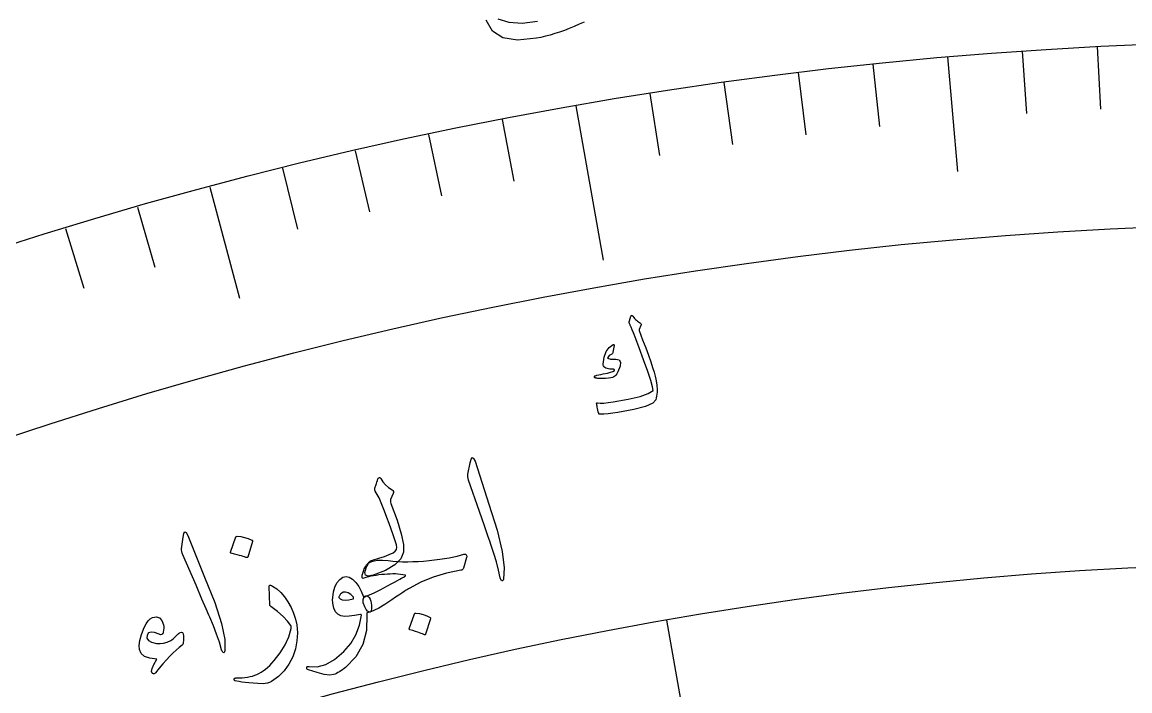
# Model space of a CAD drawing. Header units: millimetres. Extents: x -77 to 77, y -78 to 103.
# Drawn here: x -21.22 to -3.14, y 59.52 to 70.44 of the extents above; entities that cross this region are included whole.
import ezdxf

# ---------------------------------------------------------------- set-up
doc = ezdxf.new("R2010")
doc.units = ezdxf.units.MM
for name, color, linetype in [('ENGRAVE', 7, 'Continuous'), ('ENGRAVE_FINE', 8, 'Continuous'), ('TEXT', 5, 'Continuous')]:
    doc.layers.add(name, color=color, linetype=linetype)

msp = doc.modelspace()

# ---------------------------------------------------------------- linework, layer by layer
at = {"layer": 'ENGRAVE'}
for points in [[(-6.1129, 69.8706), (-5.9494, 68.0022)], [(-12.1792, 69.072), (-11.7351, 66.5533)], [(-18.1529, 67.7476), (-17.6675, 65.936)]]:
    msp.add_lwpolyline(points, dxfattribs=at)
for radius in [75.95, 75.95, 73.9156, 70.1375, 70.1375, 67.1538, 61.6125, 61.6125]:
    msp.add_circle((0, 0), radius, dxfattribs=at)
at = {"layer": 'ENGRAVE_FINE'}
for points in [[(-4.8925, 69.9666), (-4.8212, 68.9461)], [(-3.6707, 70.0414), (-3.6172, 69.0198)], [(-8.5476, 69.6147), (-8.4229, 68.5993)], [(-7.3314, 69.7533), (-7.2244, 68.7359)], [(-9.7613, 69.4549), (-9.6189, 68.4419)], [(-10.9719, 69.274), (-10.8119, 68.2636)], [(-13.3829, 68.8489), (-13.1877, 67.8447)], [(-14.5824, 68.6048), (-14.3697, 67.6042)], [(-15.7775, 68.3399), (-15.5474, 67.3431)], [(-16.9678, 68.0541), (-16.7203, 67.0615)], [(-19.3325, 67.4205), (-19.0505, 66.4371)], [(-20.5062, 67.0728), (-20.2071, 66.0945)], [(-10.6989, 60.6765), (-9.8241, 55.7155)]]:
    msp.add_lwpolyline(points, dxfattribs=at)
at = {"layer": 'TEXT'}
for points in [[(-12.0428, 70.4403), (-12.1216, 70.4039), (-12.2031, 70.369), (-12.2854, 70.3359), (-12.366, 70.3054), (-12.4451, 70.2773), (-12.5227, 70.2517), (-12.599, 70.2287), (-12.6742, 70.2085), (-12.7483, 70.1911), (-12.8212, 70.1764), (-13.1311, 70.1449), (-13.3705, 70.1829), (-13.54, 70.291), (-13.6394, 70.4698)], [(-13.4501, 70.492), (-13.2703, 70.4373), (-13.056, 70.4251), (-12.8067, 70.4548)]]:
    msp.add_lwpolyline(points, dxfattribs=at)
for points in [[(-11.2488, 65.6392), (-11.2344, 65.6207), (-11.2198, 65.6034), (-11.2049, 65.5872), (-11.1896, 65.5721), (-11.174, 65.5583), (-11.1578, 65.5456), (-11.1411, 65.5341), (-11.1239, 65.5238), (-11.1169, 65.5175), (-11.1135, 65.5094), (-11.1138, 65.4995), (-11.1178, 65.4877), (-11.1427, 65.4249), (-11.145, 65.4181), (-11.1466, 65.4125), (-11.1473, 65.408), (-11.1472, 65.4046), (-11.0894, 65.2561), (-11.0384, 65.1217), (-10.994, 65.0013), (-10.9563, 64.8952), (-10.9253, 64.8032), (-10.9012, 64.7256), (-10.884, 64.6623), (-10.8735, 64.6134), (-10.8579, 64.5203), (-10.8546, 64.4906), (-10.8527, 64.4605), (-10.8522, 64.43), (-10.8531, 64.3991), (-10.8555, 64.3679), (-10.8595, 64.3363), (-10.8652, 64.3043), (-10.8725, 64.2719), (-10.9217, 64.2173), (-11.0419, 64.1654), (-11.2327, 64.1158), (-11.4942, 64.0678), (-11.5764, 64.0559), (-11.6529, 64.047), (-11.7236, 64.0409), (-11.7885, 64.0378), (-11.7947, 64.0392), (-11.7995, 64.0421), (-11.8028, 64.0465), (-11.8048, 64.0524), (-11.8118, 64.0811), (-11.818, 64.1072), (-11.8234, 64.1308), (-11.828, 64.1519), (-11.8318, 64.1706), (-11.8348, 64.1873), (-11.837, 64.202), (-11.8386, 64.2145), (-11.839, 64.2217), (-11.8373, 64.226), (-11.8333, 64.2276), (-11.8271, 64.2264), (-11.7805, 64.2212), (-11.7218, 64.2218), (-11.651, 64.2282), (-11.5681, 64.2403), (-11.3218, 64.2843), (-11.131, 64.3297), (-10.9958, 64.377), (-10.9162, 64.4266), (-10.9261, 64.4843), (-10.9556, 64.5873), (-11.0049, 64.7355), (-11.074, 64.9289), (-11.145, 65.1222), (-11.1995, 65.2682), (-11.2374, 65.3671), (-11.2585, 65.4187), (-11.2648, 65.4328), (-11.2706, 65.4459), (-11.2761, 65.4582), (-11.2811, 65.4695), (-11.2858, 65.4798), (-11.29, 65.489), (-11.2937, 65.497), (-11.297, 65.5039), (-11.3031, 65.5191), (-11.3062, 65.5341), (-11.3062, 65.5488), (-11.3033, 65.5634), (-11.279, 65.6418), (-11.2768, 65.6472), (-11.2741, 65.6509), (-11.2709, 65.6531), (-11.2671, 65.6536), (-11.2621, 65.6519), (-11.2574, 65.6489), (-11.2529, 65.6447), (-11.2488, 65.6392)], [(-11.5666, 65.1773), (-11.563, 65.1774), (-11.5596, 65.1766), (-11.5565, 65.1747), (-11.5538, 65.1717), (-11.5526, 65.1689), (-11.5518, 65.1657), (-11.5514, 65.1623), (-11.5515, 65.1585), (-11.5738, 65.0509), (-11.5769, 65.0398), (-11.5807, 65.0311), (-11.5851, 65.0247), (-11.5901, 65.0206), (-11.613, 65.0095), (-11.6318, 64.997), (-11.6467, 64.983), (-11.6576, 64.9675), (-11.659, 64.9601), (-11.6541, 64.9534), (-11.6429, 64.9474), (-11.6254, 64.9419), (-11.6141, 64.9402), (-11.6024, 64.9387), (-11.5904, 64.9376), (-11.5781, 64.9367), (-11.5654, 64.9361), (-11.5521, 64.9359), (-11.5383, 64.9361), (-11.5239, 64.9366), (-11.4719, 64.9251), (-11.4492, 64.8867), (-11.4556, 64.8215), (-11.4911, 64.7293), (-11.5074, 64.7008), (-11.5242, 64.6779), (-11.5414, 64.6606), (-11.5592, 64.6487), (-11.5795, 64.6405), (-11.6084, 64.6335), (-11.6459, 64.6276), (-11.6919, 64.6229), (-11.7155, 64.6209), (-11.738, 64.6199), (-11.7594, 64.6198), (-11.7798, 64.6206), (-11.7991, 64.622), (-11.8172, 64.6236), (-11.8341, 64.6254), (-11.8498, 64.6274), (-11.8599, 64.6308), (-11.8675, 64.6354), (-11.8726, 64.6412), (-11.8753, 64.6482), (-11.8754, 64.6558), (-11.8729, 64.6618), (-11.8675, 64.6661), (-11.8594, 64.6687), (-11.8332, 64.6753), (-11.8034, 64.6824), (-11.77, 64.6898), (-11.7329, 64.6976), (-11.6638, 64.7122), (-11.6103, 64.7261), (-11.5724, 64.7394), (-11.5501, 64.752), (-11.5474, 64.7548), (-11.5463, 64.7581), (-11.5467, 64.7618), (-11.5487, 64.766), (-11.5508, 64.7684), (-11.5544, 64.7703), (-11.5593, 64.7718), (-11.5656, 64.7727), (-11.6232, 64.7761), (-11.6475, 64.7786), (-11.6688, 64.7835), (-11.6871, 64.791), (-11.7025, 64.8009), (-11.7162, 64.8134), (-11.7254, 64.8271), (-11.7302, 64.8421), (-11.7306, 64.8585), (-11.7151, 64.9718), (-11.6826, 65.0627), (-11.6331, 65.1312), (-11.5666, 65.1773)], [(-13.9021, 63.2475), (-13.8855, 63.3075), (-13.8668, 63.3314), (-13.846, 63.3192), (-13.8232, 63.2709), (-13.6, 62.5736), (-13.465, 62.1451), (-13.3804, 61.7978), (-13.3457, 61.5317), (-13.3605, 61.347), (-13.367, 61.3307), (-13.3738, 61.3212), (-13.3809, 61.3185), (-13.3884, 61.3226), (-13.3953, 61.33), (-13.4014, 61.3403), (-13.4065, 61.3535), (-13.4108, 61.3695), (-13.4383, 61.4954), (-13.4732, 61.6276), (-13.5157, 61.7662), (-13.5657, 61.9112), (-13.578, 61.9492), (-13.6125, 62.0517), (-13.6693, 62.2185), (-13.7483, 62.4498), (-13.9292, 62.9613), (-13.9368, 62.9889), (-13.9411, 63.015), (-13.9418, 63.0396), (-13.9392, 63.0627)], [(-15.1032, 61.9064), (-15.1299, 61.9879), (-15.159, 62.0734), (-15.1904, 62.163), (-15.2242, 62.2566), (-15.2607, 62.3544), (-15.3001, 62.457), (-15.3424, 62.5642), (-15.3877, 62.676), (-15.4522, 62.7857), (-15.4564, 62.8012), (-15.4582, 62.8164), (-15.4576, 62.8315), (-15.4546, 62.8464), (-15.4525, 62.8542), (-15.4493, 62.8646), (-15.4449, 62.8775), (-15.4394, 62.893), (-15.433, 62.9112), (-15.4259, 62.9323), (-15.4182, 62.9562), (-15.4097, 62.983), (-15.4066, 62.9918), (-15.4018, 62.9987), (-15.3954, 63.0037), (-15.3873, 63.0068), (-15.3801, 63.0071), (-15.3733, 63.0041), (-15.3669, 62.998), (-15.361, 62.9888), (-15.3268, 62.9368), (-15.2849, 62.8886), (-15.2354, 62.8442), (-15.1783, 62.8035), (-15.1636, 62.7918), (-15.1558, 62.7783), (-15.1551, 62.7632), (-15.1614, 62.7464), (-15.2029, 62.6476), (-15.2054, 62.6361), (-15.2052, 62.6217), (-15.2024, 62.6046), (-15.197, 62.5847), (-15.0957, 62.3096), (-15.0279, 62.0854), (-14.9933, 61.9121), (-14.9917, 61.7896), (-15.0351, 61.6793), (-15.1324, 61.5799), (-15.2834, 61.4911), (-15.4881, 61.4124), (-15.5674, 61.397), (-15.6122, 61.4117), (-15.6225, 61.4566), (-15.5982, 61.5319), (-15.5932, 61.5423), (-15.5884, 61.5524), (-15.5837, 61.5623), (-15.5791, 61.572), (-15.5747, 61.5815), (-15.5704, 61.5907), (-15.5662, 61.5997), (-15.5622, 61.6085), (-15.5512, 61.626), (-15.5363, 61.6403), (-15.5175, 61.6514), (-15.4949, 61.6592), (-15.3917, 61.6885), (-15.3017, 61.7182), (-15.2249, 61.7483), (-15.1613, 61.7788), (-15.1268, 61.8024), (-15.1057, 61.8315), (-15.0978, 61.8662), (-15.1032, 61.9064)], [(-18.5898, 62.0318), (-18.5777, 62.0928), (-18.5608, 62.1181), (-18.5392, 62.1075), (-18.5128, 62.061), (-18.2381, 61.3823), (-18.0715, 60.9651), (-17.9612, 60.625), (-17.9067, 60.3623), (-17.9077, 60.177), (-17.9129, 60.1603), (-17.919, 60.1503), (-17.9259, 60.1471), (-17.9337, 60.1506), (-17.9411, 60.1575), (-17.9479, 60.1673), (-17.954, 60.18), (-17.9595, 60.1957), (-17.9963, 60.3192), (-18.0411, 60.4484), (-18.0938, 60.5835), (-18.1545, 60.7243), (-18.1696, 60.7613), (-18.2117, 60.8609), (-18.2807, 61.023), (-18.3768, 61.2477), (-18.5954, 61.7443), (-18.6051, 61.7713), (-18.6113, 61.797), (-18.6139, 61.8215), (-18.6129, 61.8447)], [(-17.7302, 62.0354), (-17.7275, 62.04), (-17.723, 62.0437), (-17.7167, 62.0462), (-17.7085, 62.0478), (-17.6454, 62.0414), (-17.5842, 62.029), (-17.5249, 62.0107), (-17.4675, 61.9863), (-17.4613, 61.9818), (-17.4577, 61.9767), (-17.4566, 61.9708), (-17.4581, 61.9642), (-17.5331, 61.708), (-17.5367, 61.7014), (-17.5429, 61.6983), (-17.5516, 61.6987), (-17.5629, 61.7026), (-17.5727, 61.706), (-17.588, 61.7109), (-17.6089, 61.7174), (-17.6352, 61.7253), (-17.6675, 61.7346), (-17.7061, 61.7453), (-17.7509, 61.7571), (-17.802, 61.7703), (-17.8091, 61.7729), (-17.8132, 61.7764), (-17.8144, 61.7806), (-17.8128, 61.7858)], [(-15.2408, 61.652), (-15.1647, 61.6428), (-15.0864, 61.6364), (-15.0057, 61.6327), (-14.9227, 61.6318), (-14.8377, 61.6334), (-14.7509, 61.6372), (-14.6624, 61.6432), (-14.5722, 61.6515), (-14.3989, 61.671), (-14.2469, 61.6946), (-14.1162, 61.7226), (-14.0066, 61.7549), (-13.9947, 61.7577), (-13.9842, 61.757), (-13.9753, 61.7529), (-13.9679, 61.7454), (-13.9625, 61.7358), (-13.9595, 61.7252), (-13.959, 61.7137), (-13.9609, 61.7012), (-14.0129, 61.5278), (-14.0186, 61.5135), (-14.0277, 61.503), (-14.0405, 61.4963), (-14.0567, 61.4934), (-14.2881, 61.4442), (-14.5054, 61.3784), (-14.7083, 61.296), (-14.8967, 61.1973), (-14.9071, 61.1916), (-14.9247, 61.1809), (-14.9494, 61.1652), (-14.9812, 61.1445), (-15.0202, 61.1188), (-15.0663, 61.088), (-15.1195, 61.0521), (-15.1797, 61.0112), (-15.2967, 60.9337), (-15.3957, 60.8742), (-15.4767, 60.833), (-15.5399, 60.81), (-15.5579, 60.8119), (-15.5776, 60.8264), (-15.599, 60.8535), (-15.6222, 60.8933), (-15.647, 60.961), (-15.6521, 61.0131), (-15.6376, 61.0494), (-15.6033, 61.0701), (-15.5483, 61.0903), (-15.4714, 61.1251), (-15.3725, 61.1746), (-15.2516, 61.2386), (-15.1906, 61.2711), (-15.1372, 61.2995), (-15.0914, 61.324), (-15.0531, 61.3444), (-15.0227, 61.3607), (-15.0002, 61.373), (-14.9857, 61.3813), (-14.9791, 61.3854), (-14.9768, 61.3875), (-14.9747, 61.3892), (-14.973, 61.3907), (-14.9715, 61.3919), (-14.9702, 61.3929), (-14.9689, 61.3937), (-14.9675, 61.3943), (-14.9661, 61.3947), (-14.9583, 61.4012), (-14.956, 61.4064), (-14.959, 61.4102), (-14.9675, 61.4128), (-15.0038, 61.4201), (-15.0417, 61.4257), (-15.0811, 61.4295), (-15.122, 61.4316), (-15.1644, 61.4322), (-15.2084, 61.4313), (-15.254, 61.4291), (-15.3012, 61.4255), (-15.3473, 61.4211), (-15.3926, 61.4157), (-15.4371, 61.4093), (-15.4808, 61.402), (-15.5233, 61.3936), (-15.5641, 61.384), (-15.6033, 61.3733), (-15.6409, 61.3614), (-15.6511, 61.3601), (-15.6588, 61.3622), (-15.6638, 61.3677), (-15.6662, 61.3764), (-15.6654, 61.3933), (-15.6633, 61.4102), (-15.6601, 61.4269), (-15.6557, 61.4436), (-15.6504, 61.4605), (-15.6445, 61.4779), (-15.6379, 61.4959), (-15.6307, 61.5144), (-15.6136, 61.5504), (-15.5949, 61.5795), (-15.5743, 61.6018), (-15.552, 61.6172), (-15.4919, 61.6412), (-15.4199, 61.655), (-15.3362, 61.6586), (-15.2408, 61.652)], [(-15.5889, 60.7636), (-15.5947, 60.5093), (-15.6549, 60.2819), (-15.7692, 60.0812), (-15.9374, 59.9069), (-15.9621, 59.8872), (-15.9868, 59.8688), (-16.0114, 59.8517), (-16.036, 59.8359), (-16.0605, 59.8218), (-16.0846, 59.8094), (-16.1085, 59.7988), (-16.1322, 59.7901), (-16.1949, 59.7825), (-16.2837, 59.7929), (-16.3986, 59.8211), (-16.5398, 59.8669), (-16.5557, 59.8746), (-16.5663, 59.8835), (-16.5715, 59.8934), (-16.5714, 59.9045), (-16.5669, 59.9142), (-16.5591, 59.9202), (-16.5479, 59.9225), (-16.5335, 59.9211), (-16.3979, 59.9142), (-16.2583, 59.9524), (-16.1147, 60.0357), (-15.9665, 60.1639), (-15.8525, 60.2969), (-15.7665, 60.4403), (-15.7087, 60.5943), (-15.679, 60.7589), (-15.6809, 60.764), (-15.6836, 60.7677), (-15.687, 60.7701), (-15.6913, 60.7711), (-15.7911, 60.7514), (-15.8778, 60.7411), (-15.9513, 60.7402), (-16.0118, 60.7489), (-16.0633, 60.7734), (-16.1027, 60.8157), (-16.1301, 60.8758), (-16.1454, 60.9537), (-16.1465, 60.9642), (-16.1472, 60.9751), (-16.1477, 60.9862), (-16.1478, 60.9976), (-16.1477, 61.0095), (-16.1474, 61.022), (-16.1468, 61.0351), (-16.1461, 61.0489), (-16.134, 61.1399), (-16.111, 61.2189), (-16.077, 61.2857), (-16.0321, 61.3403), (-15.9811, 61.3771), (-15.9289, 61.3902), (-15.8756, 61.3798), (-15.8212, 61.3459), (-15.7678, 61.2928), (-15.7209, 61.2273), (-15.6804, 61.1494), (-15.6464, 61.0591), (-15.6407, 61.0606), (-15.6353, 61.0623), (-15.6302, 61.0641), (-15.6252, 61.066), (-15.6203, 61.068), (-15.6151, 61.0698), (-15.6097, 61.0714), (-15.6041, 61.073), (-15.5836, 61.0738), (-15.5654, 61.0652), (-15.5494, 61.0472), (-15.5355, 61.0198), (-15.5247, 60.9886), (-15.517, 60.9562), (-15.5125, 60.9227), (-15.5111, 60.8879), (-15.5128, 60.8566), (-15.5177, 60.8333), (-15.5258, 60.818), (-15.537, 60.8107), (-15.5913, 60.7968), (-15.5903, 60.7915), (-15.5896, 60.7842), (-15.5891, 60.7749), (-15.5889, 60.7636)], [(-17.1827, 61.2289), (-17.1825, 61.2345), (-17.1817, 61.2392), (-17.1802, 61.2429), (-17.178, 61.2456), (-17.1701, 61.2486), (-17.1593, 61.2478), (-17.1454, 61.2432), (-17.1285, 61.2348), (-17.0586, 61.1873), (-16.9934, 61.1281), (-16.9327, 61.0571), (-16.8766, 60.9745), (-16.8255, 60.8829), (-16.7841, 60.7901), (-16.7524, 60.6963), (-16.7304, 60.6013), (-16.7215, 60.4706), (-16.7301, 60.3405), (-16.7563, 60.2109), (-16.7999, 60.0818), (-16.8604, 59.9588), (-16.9385, 59.8504), (-17.034, 59.7566), (-17.1472, 59.6772), (-17.1787, 59.6602), (-17.2118, 59.6485), (-17.2464, 59.6422), (-17.2825, 59.6412), (-17.3681, 59.6463), (-17.4455, 59.6515), (-17.5149, 59.6568), (-17.5762, 59.6623), (-17.6292, 59.6681), (-17.6738, 59.6742), (-17.71, 59.6807), (-17.7376, 59.6875), (-17.7438, 59.6903), (-17.7486, 59.6935), (-17.752, 59.6972), (-17.7539, 59.7013), (-17.755, 59.7069), (-17.755, 59.7126), (-17.7538, 59.7182), (-17.7514, 59.7237), (-17.7477, 59.7285), (-17.7424, 59.7318), (-17.7355, 59.7337), (-17.727, 59.7341), (-17.6751, 59.7352), (-17.6259, 59.738), (-17.5796, 59.7425), (-17.536, 59.7486), (-17.4949, 59.7565), (-17.4558, 59.7662), (-17.4189, 59.7779), (-17.384, 59.7915), (-17.3499, 59.8076), (-17.3155, 59.8272), (-17.2807, 59.8501), (-17.2455, 59.8764), (-17.21, 59.9063), (-17.1743, 59.9398), (-17.1382, 59.9771), (-17.1018, 60.0182), (-17.0026, 60.1449), (-16.9232, 60.2743), (-16.8637, 60.4064), (-16.8241, 60.5413), (-16.8221, 60.552), (-16.8226, 60.5634), (-16.8256, 60.5757), (-16.8312, 60.5888), (-16.8835, 60.6609), (-16.9554, 60.7372), (-17.0472, 60.8175), (-17.1588, 60.9018), (-17.1643, 60.9076), (-17.1682, 60.9131), (-17.1704, 60.9183), (-17.171, 60.9231)], [(-15.8094, 61.0509), (-15.8532, 61.0958), (-15.8959, 61.1245), (-15.9375, 61.1369), (-15.9779, 61.1331), (-15.9995, 61.1209), (-16.0176, 61.1058), (-16.0322, 61.0877), (-16.0434, 61.0667), (-16.046, 61.0564), (-16.0442, 61.0465), (-16.0379, 61.037), (-16.027, 61.0279), (-15.9906, 61.0096), (-15.9432, 61.003), (-15.8846, 61.0081), (-15.8149, 61.0249), (-15.8081, 61.0282), (-15.805, 61.0336), (-15.8054, 61.0412), (-15.8094, 61.0509)], [(-14.811, 60.7834), (-14.8083, 60.7879), (-14.8039, 60.7912), (-14.7976, 60.7935), (-14.7896, 60.7947), (-14.7285, 60.7854), (-14.6695, 60.7702), (-14.6125, 60.7492), (-14.5576, 60.7222), (-14.5517, 60.7175), (-14.5484, 60.7122), (-14.5475, 60.7063), (-14.5492, 60.6997), (-14.63, 60.4477), (-14.6337, 60.4413), (-14.6398, 60.4385), (-14.6482, 60.4393), (-14.6591, 60.4437), (-14.6685, 60.4476), (-14.6832, 60.4532), (-14.7032, 60.4606), (-14.7286, 60.4697), (-14.7596, 60.4805), (-14.7967, 60.4929), (-14.8399, 60.5068), (-14.8891, 60.5223), (-14.8958, 60.5252), (-14.8997, 60.5289), (-14.9008, 60.5332), (-14.899, 60.5382)], [(-18.5842, 60.3389), (-18.5858, 60.317), (-18.5895, 60.2984), (-18.5954, 60.2829), (-18.6035, 60.2707), (-18.6512, 60.2334), (-18.7008, 60.1907), (-18.7525, 60.1427), (-18.806, 60.0894), (-18.8615, 60.0305), (-18.9187, 59.9659), (-18.9777, 59.8955), (-19.0384, 59.8195), (-19.0497, 59.8089), (-19.061, 59.8029), (-19.0722, 59.8017), (-19.0833, 59.8052), (-19.0866, 59.807), (-19.0891, 59.8088), (-19.0908, 59.8104), (-19.0917, 59.8119), (-19.1027, 59.8423), (-19.0943, 59.8907), (-19.0664, 59.9569), (-19.0188, 60.0411), (-19.1334, 60.0552), (-19.2188, 60.0859), (-19.275, 60.1333), (-19.3021, 60.1975), (-19.3065, 60.2638), (-19.2949, 60.3458), (-19.2671, 60.4435), (-19.2229, 60.5569), (-19.1904, 60.6204), (-19.1573, 60.6689), (-19.1238, 60.7023), (-19.0898, 60.7206), (-19.0239, 60.7304), (-18.9718, 60.7139), (-18.9334, 60.6714), (-18.9089, 60.6027), (-18.9042, 60.5757), (-18.9031, 60.5468), (-18.9058, 60.516), (-18.9121, 60.4832), (-18.9217, 60.4571), (-18.936, 60.4423), (-18.955, 60.4388), (-18.9787, 60.4468), (-19.0534, 60.4765), (-19.1114, 60.4838), (-19.1525, 60.4686), (-19.1767, 60.4311), (-19.179, 60.3828), (-19.154, 60.3447), (-19.1019, 60.3167), (-19.0226, 60.2989), (-18.9651, 60.2955), (-18.907, 60.3025), (-18.8482, 60.3197), (-18.7887, 60.3472), (-18.77, 60.3591), (-18.7511, 60.3737), (-18.7318, 60.3912), (-18.7122, 60.4115), (-18.7018, 60.4222), (-18.6915, 60.4323), (-18.6814, 60.4417), (-18.6714, 60.4506), (-18.6618, 60.4585), (-18.6527, 60.4653), (-18.6439, 60.471), (-18.6356, 60.4756), (-18.6131, 60.4816), (-18.5971, 60.4742), (-18.5875, 60.4537), (-18.5842, 60.4198)]]:
    msp.add_lwpolyline(points, close=True, dxfattribs=at)

doc.saveas('drawing.dxf')
